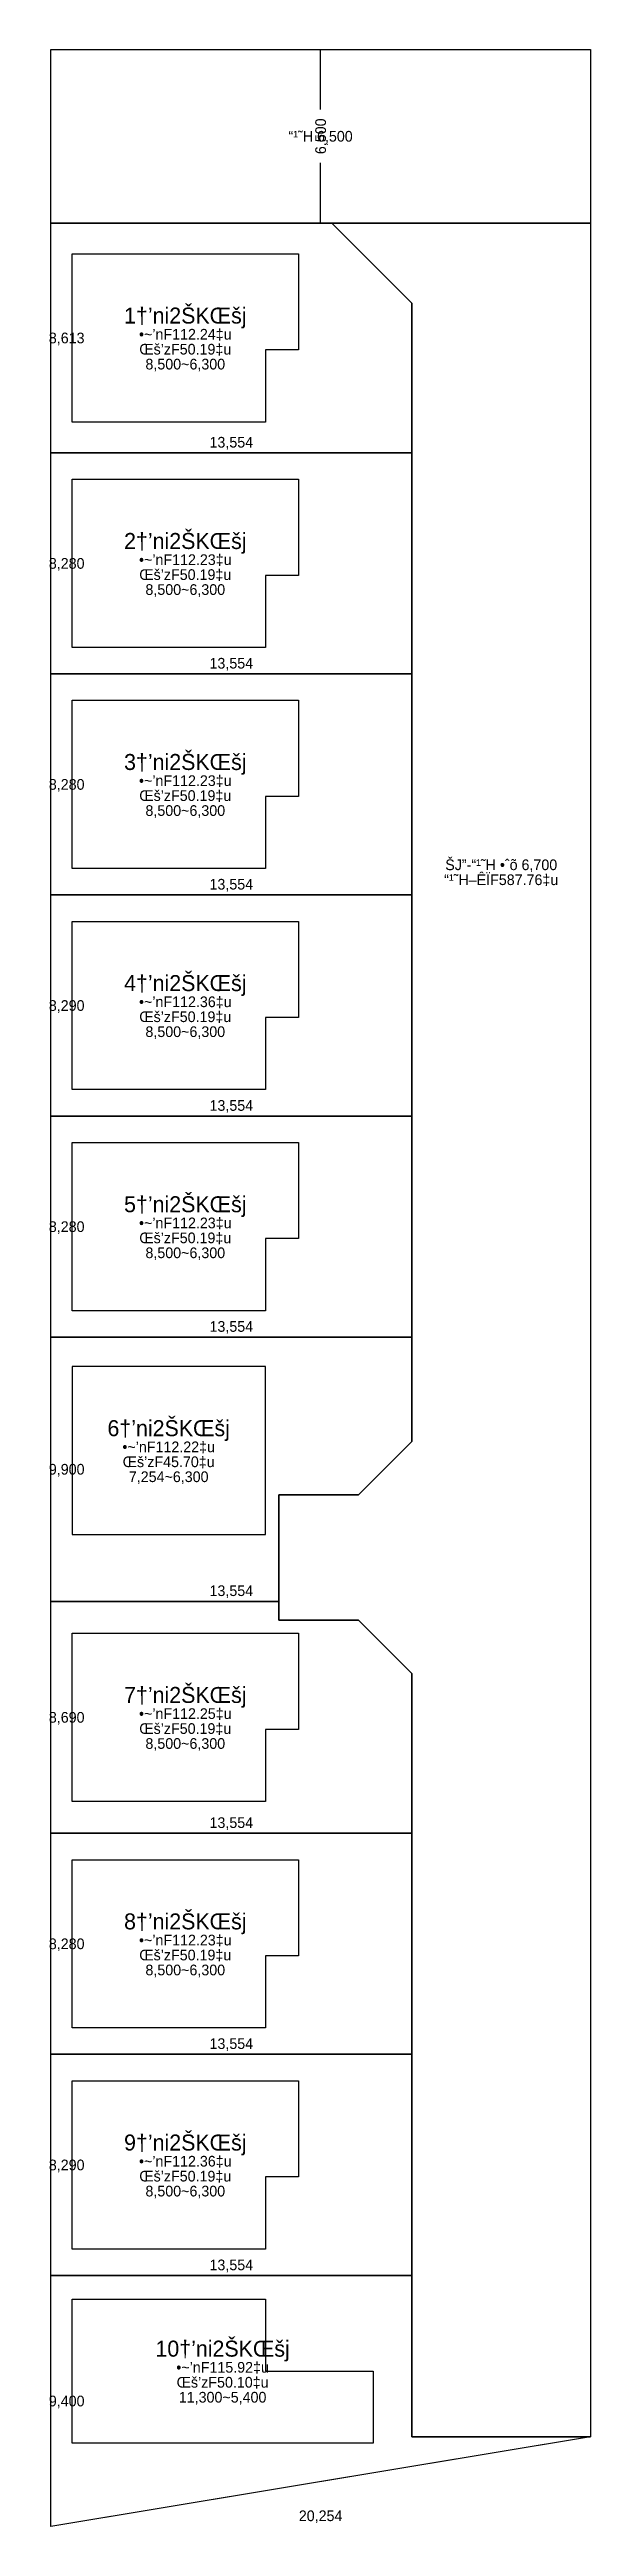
# Model space of a CAD drawing. Extents: x -46 to 20254, y 0 to 92803.
import ezdxf
from ezdxf.enums import TextEntityAlignment as Align

# ---------------------------------------------------------------- set-up
doc = ezdxf.new("R2010")
doc.units = 0
for name, color, linetype in [('¡–@', 2, 'Continuous'), ('Œš•¨', 5, 'Continuous'), ('“¹˜H', 8, 'Continuous'), ('•~’n', 7, 'Continuous'), ('•¶Žš', 4, 'Continuous'), ('‹æ‰æŠE', 1, 'Continuous')]:
    doc.layers.add(name, color=color, linetype=linetype)
doc.dimstyles.get("Standard").update_dxf_attribs({"dimtxt": 2.5, "dimasz": 2.5, "dimexe": 1.25, "dimexo": 0.625, "dimtad": 1, "dimcen": 2.5, "dimazin": 3, "dimtfac": 1, "dimtmove": 0, "dimatfit": 3})

# ---------------------------------------------------------------- blocks, each defined once
blk = doc.blocks.new('_CLOSEDFILLED')
at = {"color": 0, "linetype": 'BYBLOCK'}
blk.add_solid([(-1, 0), (0, 0), (-1, 0)], dxfattribs=at)
blk = doc.blocks.new('*D1')
for p, q in [((10127, 92803), (10127, 92803)), ((10127, 90553), (10127, 92802.75)), ((10127, 86303.25), (10127, 88553)), ((10127, 86303), (10127, 86303))]:
    blk.add_line(p, q)
at = {"layer": 'Defpoints'}
for p in [(10127, 92803), (10127, 86303), (10127, 86303)]:
    blk.add_point(p, dxfattribs=at)
at = {"layer": '¡–@', "xscale": 0.25, "yscale": 0.25}
for p, rotation in [((10127, 92803), 90), ((10127, 86303), 270)]:
    blk.add_blockref('_CLOSEDFILLED', p, dxfattribs=dict(at, rotation=rotation))
at = {"layer": '¡–@'}
blk.add_text('6,500', height=400, rotation=90, dxfattribs=at).set_placement((10127, 89553), align=Align.MIDDLE_CENTER)

msp = doc.modelspace()

# ---------------------------------------------------------------- linework, layer by layer
at = {"layer": 'Œš•¨'}
for points in [[(800, 78846), (800, 85146), (9300, 85146), (9300, 81546), (8054, 81546), (8054, 78846)], [(800, 70400), (800, 76700), (9300, 76700), (9300, 73100), (8054, 73100), (8054, 70400)], [(800, 62120), (800, 68420), (9300, 68420), (9300, 64820), (8054, 64820), (8054, 62120)], [(800, 53835), (800, 60135), (9300, 60135), (9300, 56535), (8054, 56535), (8054, 53835)], [(800, 45550), (800, 51850), (9300, 51850), (9300, 48250), (8054, 48250), (8054, 45550)], [(8054, 37160), (8054, 43460), (800, 43460), (800, 37160)], [(800, 27165), (800, 33465), (9300, 33465), (9300, 29865), (8054, 29865), (8054, 27165)], [(800, 18680), (800, 24980), (9300, 24980), (9300, 21380), (8054, 21380), (8054, 18680)], [(800, 10395), (800, 16695), (9300, 16695), (9300, 13095), (8054, 13095), (8054, 10395)], [(12100, 3122), (800, 3122), (800, 8522), (8054, 8522), (8054, 5822), (12100, 5822)]]:
    msp.add_lwpolyline(points, close=True, dxfattribs=at)
at = {"layer": '“¹˜H'}
for points in [[(10127, 86303), (0, 86303), (0, 92803), (20254, 92803), (20254, 86303)], [(8554, 33953), (8554, 38653), (11554, 38653), (13554, 40653), (13554, 83303), (10554, 86303), (13554, 86303), (20254, 86303), (20254, 3353), (13554, 3353), (13554, 31953), (11554, 33953)]]:
    msp.add_lwpolyline(points, close=True, dxfattribs=at)
at = {"layer": '•~’n'}
msp.add_lwpolyline([(0, 86303), (10127, 86303), (20254, 86303), (20254, 3353), (0, 0)], close=True, dxfattribs=at)
at = {"layer": '‹æ‰æŠE'}
for points in [[(0, 77690), (0, 86303), (10127, 86303), (10554, 86303), (13554, 83303), (13554, 77690)], [(13554, 77690), (13554, 69410), (0, 69410), (0, 77690)], [(13554, 69410), (13554, 61130), (0, 61130), (0, 69410)], [(13554, 61130), (13554, 52840), (0, 52840), (0, 61130)], [(13554, 52840), (13554, 44560), (0, 44560), (0, 52840)], [(8554, 38653), (8554, 34660), (0, 34660), (0, 44560), (13554, 44560), (13554, 40653), (11554, 38653)], [(0, 25970), (0, 34660), (8554, 34660), (8554, 33953), (11554, 33953), (13554, 31953), (13554, 25970)], [(13554, 25970), (13554, 17690), (0, 17690), (0, 25970)], [(13554, 17690), (13554, 9400), (0, 9400), (0, 17690)], [(13554, 3353), (20254, 3353), (13554, 2244), (0, 0), (0, 9400), (13554, 9400)]]:
    msp.add_lwpolyline(points, close=True, dxfattribs=at)

# ---------------------------------------------------------------- texts
at = {"layer": '¡–@'}
for s, p in [('“¹˜H 6,500', (10127, 89553)), ('8,613', (600, 81996.5)), ('8,500~6,300', (5050, 81016)), ('13,554', (6777, 78090)), ('8,280', (600, 73550)), ('8,500~6,300', (5050, 72570)), ('13,554', (6777, 69810)), ('8,280', (600, 65270)), ('8,500~6,300', (5050, 64290)), ('ŠJ”\xad“¹˜H •ˆõ 6,700', (16904, 62258)), ('13,554', (6777, 61530)), ('8,290', (600, 56985)), ('8,500~6,300', (5050, 56005)), ('13,554', (6777, 53240)), ('8,280', (600, 48700)), ('8,500~6,300', (5050, 47720)), ('13,554', (6777, 44960)), ('9,900', (600, 39610)), ('7,254~6,300', (4427, 39330)), ('13,554', (6777, 35060)), ('8,690', (600, 30315)), ('8,500~6,300', (5050, 29335)), ('13,554', (6777, 26370)), ('8,280', (600, 21830)), ('8,500~6,300', (5050, 20850)), ('13,554', (6777, 18090)), ('8,290', (600, 13545)), ('8,500~6,300', (5050, 12565)), ('13,554', (6777, 9800)), ('9,400', (600, 4700)), ('11,300~5,400', (6450, 4842)), ('20,254', (10127, 400))]:
    msp.add_text(s, height=400, dxfattribs=at).set_placement(p, align=Align.MIDDLE_CENTER)
at = {"layer": '•¶Žš'}
for s, height, p in [('1†’ni2ŠKŒšj', 600, (5050, 82836)), ('•~’nF112.24‡u', 400, (5050, 82136)), ('Œš’zF50.19‡u', 400, (5050, 81576)), ('2†’ni2ŠKŒšj', 600, (5050, 74390)), ('•~’nF112.23‡u', 400, (5050, 73690)), ('Œš’zF50.19‡u', 400, (5050, 73130)), ('3†’ni2ŠKŒšj', 600, (5050, 66110)), ('•~’nF112.23‡u', 400, (5050, 65410)), ('Œš’zF50.19‡u', 400, (5050, 64850)), ('“¹˜H–ÊÏF587.76‡u', 400, (16904, 61698)), ('4†’ni2ŠKŒšj', 600, (5050, 57825)), ('•~’nF112.36‡u', 400, (5050, 57125)), ('Œš’zF50.19‡u', 400, (5050, 56565)), ('5†’ni2ŠKŒšj', 600, (5050, 49540)), ('•~’nF112.23‡u', 400, (5050, 48840)), ('Œš’zF50.19‡u', 400, (5050, 48280)), ('6†’ni2ŠKŒšj', 600, (4427, 41150)), ('•~’nF112.22‡u', 400, (4427, 40450)), ('Œš’zF45.70‡u', 400, (4427, 39890)), ('7†’ni2ŠKŒšj', 600, (5050, 31155)), ('•~’nF112.25‡u', 400, (5050, 30455)), ('Œš’zF50.19‡u', 400, (5050, 29895)), ('8†’ni2ŠKŒšj', 600, (5050, 22670)), ('•~’nF112.23‡u', 400, (5050, 21970)), ('Œš’zF50.19‡u', 400, (5050, 21410)), ('9†’ni2ŠKŒšj', 600, (5050, 14385)), ('•~’nF112.36‡u', 400, (5050, 13685)), ('Œš’zF50.19‡u', 400, (5050, 13125)), ('10†’ni2ŠKŒšj', 600, (6450, 6662)), ('•~’nF115.92‡u', 400, (6450, 5962)), ('Œš’zF50.10‡u', 400, (6450, 5402))]:
    msp.add_text(s, height=height, dxfattribs=at).set_placement(p, align=Align.MIDDLE_CENTER)

# ---------------------------------------------------------------- dimensions: what is measured, and where the dimension line sits
at = {"layer": '¡–@'}
dim = msp.add_linear_dim(base=(10127, 86303), p1=(10127, 86303), p2=(10127, 92803), angle=90, text='6,500', dimstyle='Standard', override={"dimtxt": 400}, dxfattribs=at)
dim.commit()
dim.dimension.update_dxf_attribs({"geometry": '*D1', "text_midpoint": (10127, 89553)})

doc.saveas('drawing.dxf')
